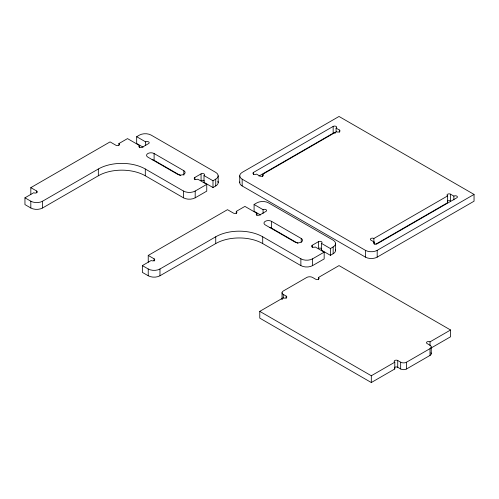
<?xml version="1.0" encoding="UTF-8"?>
<svg xmlns="http://www.w3.org/2000/svg" width="499" height="499" viewBox="0 0 499 499"><rect width="100%" height="100%" fill="white"/><g stroke="black" fill="none" stroke-linecap="round" stroke-linejoin="round"><path stroke-width="0.75" d="M30.819 194.423L30.819 187.643L110.073 141.891L115.943 145.278A2.077 1.198 0 0 0 118.881 145.278A2.077 1.198 0 0 0 118.881 143.581L127.501 138.603L139.427 145.49L139.427 147.748M217.895 181.318A8.302 4.79 0 0 1 215.743 185.952L212.992 187.537L204.004 182.347L204.004 175.567A2.077 1.198 0 0 0 204.004 173.877A2.077 1.198 0 0 0 201.066 173.877L194.828 177.476A2.077 1.198 0 0 0 194.828 179.172A2.077 1.198 0 0 0 197.766 179.172L206.754 184.362L206.754 191.142L195.196 197.81A8.302 4.79 0 0 1 183.457 197.81L145.296 175.779A33.208 19.174 0 0 0 98.334 175.779L42.565 207.983A8.302 4.79 0 0 1 30.819 207.983L24.95 204.59L24.95 197.81L33.757 192.726A2.077 1.198 0 0 0 36.689 192.726A2.077 1.198 0 0 0 36.689 191.036L30.819 187.643M143.094 147.186L136.676 143.475L136.676 136.701L139.427 135.11A8.302 4.79 0 0 1 151.166 135.11L215.743 172.392A8.302 4.79 0 0 1 215.743 179.172L215.743 185.952M24.95 197.81L30.819 201.203A8.302 4.79 0 0 0 42.565 201.203L98.334 169.005A33.208 19.174 0 0 1 145.296 169.005L183.457 191.036A8.302 4.79 0 0 0 195.196 191.036L206.754 184.362M204.004 175.567L212.992 180.763L215.743 179.172M253.536 174.65L253.536 172.392L333.157 126.422A2.077 1.198 0 0 1 336.089 126.422A2.077 1.198 0 0 1 336.089 128.118L336.089 131.886M258.931 176.053L333.157 133.202A2.077 1.198 0 0 1 335.659 133.015M262.711 176.559L262.711 174.301L336.457 131.717A2.077 1.198 0 0 0 339.395 131.717A2.077 1.198 0 0 0 339.395 130.027L336.089 128.118M148.234 262.212L148.234 255.432L227.488 209.674L233.357 213.067A2.077 1.198 0 0 0 236.289 213.067A2.077 1.198 0 0 0 236.289 211.37L244.915 206.393L256.835 213.279L256.835 215.537M335.559 249.93A8.302 4.79 0 0 1 333.157 253.735L330.407 255.326L321.412 250.136L321.412 243.356A2.077 1.198 0 0 0 321.412 241.659A2.077 1.198 0 0 0 318.481 241.659L312.243 245.265A2.077 1.198 0 0 0 312.243 246.955A2.077 1.198 0 0 0 315.175 246.955L324.169 252.151L324.169 258.925L312.611 265.599A8.302 4.79 0 0 1 300.866 265.599L262.711 243.568A33.208 19.174 0 0 0 215.743 243.568L159.973 275.766A8.302 4.79 0 0 1 148.234 275.766L142.365 272.379L142.365 265.599L151.166 260.515A2.077 1.198 0 0 0 154.104 260.515A2.077 1.198 0 0 0 154.104 258.819L148.234 255.432M260.509 214.969L254.085 211.264L254.085 204.484L256.835 202.893A8.302 4.79 0 0 1 268.581 202.893L333.157 240.181A8.302 4.79 0 0 1 333.157 246.955L333.157 253.735M142.365 265.599L148.234 268.986A8.302 4.79 0 0 0 159.973 268.986L215.743 236.788A33.208 19.174 0 0 1 262.711 236.788L300.866 258.819A8.302 4.79 0 0 0 312.611 258.819L324.169 252.151M321.412 243.356L330.407 248.546L333.157 246.955M373.882 238.485L447.634 195.907A2.077 1.198 0 0 1 447.634 194.211A2.077 1.198 0 0 1 450.566 194.211L453.872 196.119A2.077 1.198 0 0 1 456.803 196.119A2.077 1.198 0 0 1 456.803 197.81L377.188 243.78A2.077 1.198 0 0 1 374.25 243.78A2.077 1.198 0 0 1 374.25 242.084L370.95 240.181A2.077 1.198 0 0 1 370.95 238.485A2.077 1.198 0 0 1 373.882 238.485L373.882 242.252M375.897 244.105L447.634 202.688L447.634 195.907M450.566 329.995L430.019 341.859A2.077 1.198 0 0 0 427.088 341.859A2.077 1.198 0 0 0 427.088 343.555L430.019 345.252A4.154 2.395 0 0 1 430.019 348.639L406.535 362.193A4.154 2.395 0 0 1 400.666 362.193L397.734 360.503A2.077 1.198 0 0 0 394.796 360.503A2.077 1.198 0 0 0 394.796 362.193L394.796 368.973L371.312 382.533L259.773 318.137L259.773 311.357L283.257 297.797A2.077 1.198 0 0 0 286.189 297.797A2.077 1.198 0 0 0 286.189 296.107L283.257 294.41A4.154 2.395 0 0 1 283.257 291.017L306.735 277.463A4.154 2.395 0 0 1 312.611 277.463L315.543 279.159A2.077 1.198 0 0 0 318.481 279.159A2.077 1.198 0 0 0 318.481 277.463L339.027 265.599L450.566 329.995L450.566 336.775L430.681 348.258M474.05 194.423L339.027 116.467L242.165 172.392A8.302 4.79 0 0 0 242.165 179.172L365.443 250.348A8.302 4.79 0 0 0 377.188 250.348L474.05 194.423L474.05 201.203L377.188 257.128A8.302 4.79 0 0 1 365.443 257.128L242.165 185.952A8.302 4.79 0 0 1 239.801 181.935M259.773 311.357L371.312 375.753L394.796 362.193M394.466 367.526A2.077 1.198 0 0 1 397.734 367.283L400.666 368.973A4.154 2.395 0 0 0 406.535 368.973L430.019 355.419A4.154 2.395 0 0 0 430.918 352.805M136.676 136.701L145.664 141.891A2.077 1.198 0 0 1 148.602 141.891A2.077 1.198 0 0 1 148.602 143.581L142.365 147.186A2.077 1.198 0 0 1 139.427 147.186A2.077 1.198 0 0 1 139.427 145.49M254.085 204.484L263.073 209.674A2.077 1.198 0 0 1 266.011 209.674A2.077 1.198 0 0 1 266.011 211.37L259.773 214.969A2.077 1.198 0 0 1 256.835 214.969A2.077 1.198 0 0 1 256.835 213.279M183.825 170.695A4.41 2.545 0 0 1 183.825 174.301A4.41 2.545 0 0 1 177.588 174.301L147.866 157.141A4.41 2.545 0 0 1 147.866 153.536A4.41 2.545 0 0 1 154.104 153.536L183.825 170.695L183.825 175.218M301.234 238.485A4.41 2.545 0 0 1 301.234 242.084A4.41 2.545 0 0 1 294.996 242.084L265.275 224.924A4.41 2.545 0 0 1 265.275 221.325A4.41 2.545 0 0 1 271.512 221.325L301.234 238.485L301.234 242.252M152.126 159.661A4.41 2.545 0 0 1 154.104 160.316L180.519 175.567M269.535 227.444A4.41 2.545 0 0 1 271.512 228.105L297.934 243.356M453.872 196.119L453.872 199.881M450.566 194.211L450.566 200.991A2.077 1.198 0 0 0 447.304 201.24M431.236 346.942L431.236 353.722M430.019 341.859L430.019 345.626M430.019 348.639L430.019 355.419M406.535 362.193L406.535 368.973M400.666 362.193L400.666 368.973M397.734 360.503L397.734 367.283M377.188 250.348L377.188 257.128M374.25 242.084L374.25 244.348M371.312 375.753L371.312 382.533M365.443 250.348L365.443 257.128M339.395 130.027L339.395 132.285M335.59 243.568L335.59 250.348M333.157 126.422L333.157 133.202M330.407 248.546L330.407 255.326M318.481 241.659L318.481 248.44A2.077 1.198 0 0 1 321.743 248.689M318.481 277.463L318.481 279.721M312.611 258.819L312.611 265.599M312.243 245.265L312.243 247.523M300.866 258.819L300.866 265.599M286.189 296.107L286.189 298.365M283.257 294.41L283.257 298.177M282.041 292.713L282.041 299.494M271.512 221.325L271.512 228.105M263.073 209.674L263.073 213.441M262.711 236.788L262.711 243.568M242.165 179.172L242.165 185.952M239.732 175.779L239.732 182.559M236.289 211.37L236.289 213.628M218.175 175.779L218.175 182.559M215.743 236.788L215.743 243.568M212.992 180.763L212.992 187.537M201.066 173.877L201.066 180.657A2.077 1.198 0 0 1 204.334 180.9M195.196 191.036L195.196 197.81M194.828 177.476L194.828 179.734M183.457 191.036L183.457 197.81M159.973 268.986L159.973 275.766M154.104 153.536L154.104 160.316M154.104 258.819L154.104 261.083M148.234 268.986L148.234 275.766M145.664 141.891L145.664 145.652M145.296 169.005L145.296 175.779M118.881 143.581L118.881 145.09M98.334 169.005L98.334 175.779M42.565 201.203L42.565 207.983M36.689 191.036L36.689 192.539M30.819 201.203L30.819 207.983M321.743 249.887A2.077 1.198 0 0 1 321.412 250.136M282.078 299.182A4.154 2.395 0 0 1 282.185 298.87M394.796 368.973A2.077 1.198 0 0 1 394.466 368.724M447.634 202.688A2.077 1.198 0 0 1 447.304 202.438M262.711 174.301A2.077 1.198 0 0 1 262.711 175.991A2.077 1.198 0 0 1 259.773 175.991L256.474 174.089A2.077 1.198 0 0 1 253.536 174.089A2.077 1.198 0 0 1 253.536 172.392M204.334 182.098A2.077 1.198 0 0 1 204.004 182.347"/></g></svg>
